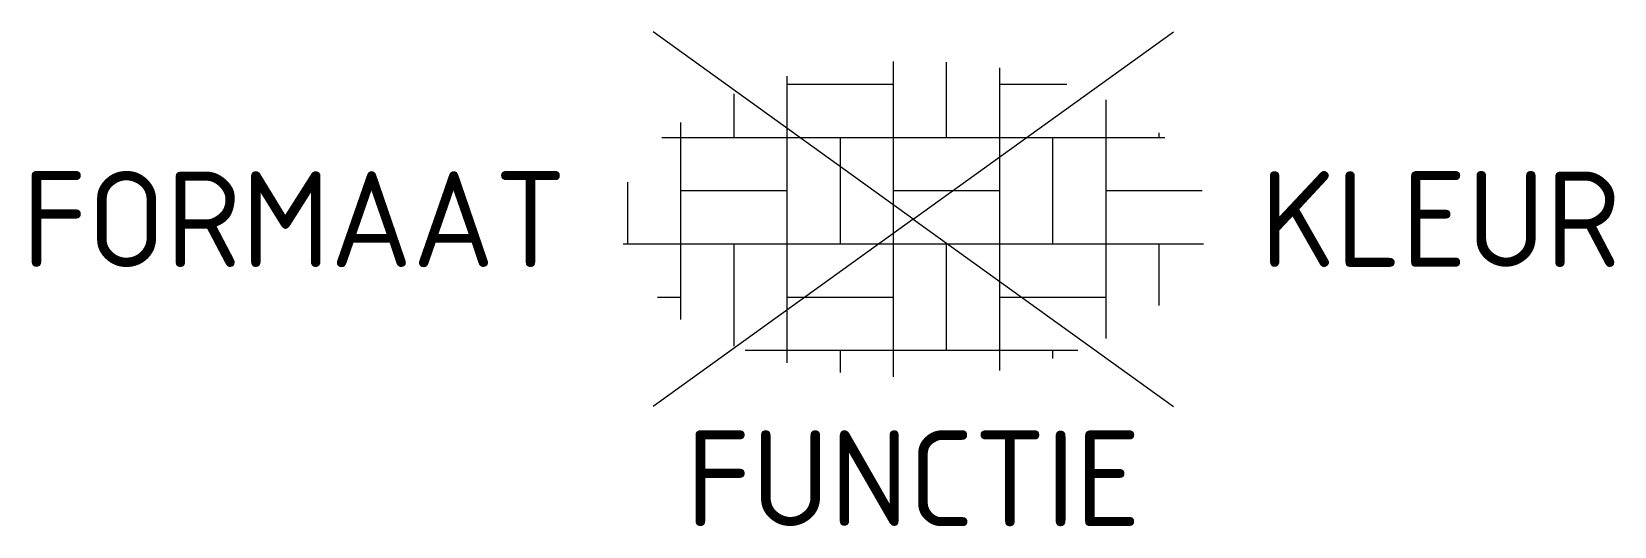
# Model space of a CAD drawing. Header units: metres. Extents: x -16.6 to 13.2, y -5.8 to 3.5.
import ezdxf
from ezdxf.enums import TextEntityAlignment as Align

# ---------------------------------------------------------------- set-up
doc = ezdxf.new("R2010")
doc.units = ezdxf.units.M
doc.styles.add('NLCS-ISO', font='NLCS-ISO.ttf')

msp = doc.modelspace()

# ---------------------------------------------------------------- linework, layer by layer
for p, q in [((0, 0), (-4.895, 3.524)), ((0, 0), (4.895, 3.524)), ((-2.372, -2.699), (-2.372, 2.687)), ((-0.372, -2.966), (-0.372, 2.966)), ((0.628, 1.536), (0.628, 2.954)), ((1.628, -2.847), (1.628, 2.843)), ((-2.372, 2.536), (-0.372, 2.536)), ((1.628, 2.536), (2.89, 2.536)), ((-3.372, 1.536), (-3.372, 2.357)), ((3.628, -2.244), (3.628, 2.244)), ((-4.372, -1.887), (-4.372, 1.819)), ((-4.732, 1.536), (4.732, 1.536)), ((-1.372, -0.464), (-1.372, 1.536)), ((2.628, -0.464), (2.628, 1.536)), ((4.628, 1.536), (4.628, 1.625)), ((-5.372, -0.464), (-5.372, 0.696)), ((-4.372, 0.536), (-2.372, 0.536)), ((-0.372, 0.536), (1.628, 0.536)), ((3.628, 0.536), (5.435, 0.536)), ((0, 0), (-4.895, -3.524)), ((0, 0), (4.895, -3.524)), ((-5.457, -0.464), (5.457, -0.464)), ((-3.372, -2.387), (-3.372, -0.464)), ((0.628, -2.464), (0.628, -0.464)), ((4.628, -1.625), (4.628, -0.464)), ((-4.809, -1.464), (-4.372, -1.464)), ((-2.372, -1.464), (-0.372, -1.464)), ((1.628, -1.464), (3.628, -1.464)), ((-3.164, -2.464), (3.095, -2.464)), ((-1.372, -2.884), (-1.372, -2.464)), ((2.628, -2.617), (2.628, -2.464))]:
    msp.add_line(p, q)

# ---------------------------------------------------------------- texts
at = {"style": 'NLCS-ISO'}
msp.add_attdef('FORMAAT', text='KF', height=1.8, dxfattribs=at).set_placement((-6.525, 0), align=Align.MIDDLE_RIGHT)
msp.add_attdef('KLEUR', text='G', height=1.8, dxfattribs=at).set_placement((6.525, 0), align=Align.MIDDLE_LEFT)
at = {"style": 'NLCS-ISO', "flags": 1}
msp.add_attdef('FUNCTIE', text='', height=1.8, dxfattribs=at).set_placement((0, -3.975), align=Align.TOP_CENTER)

doc.saveas('drawing.dxf')
